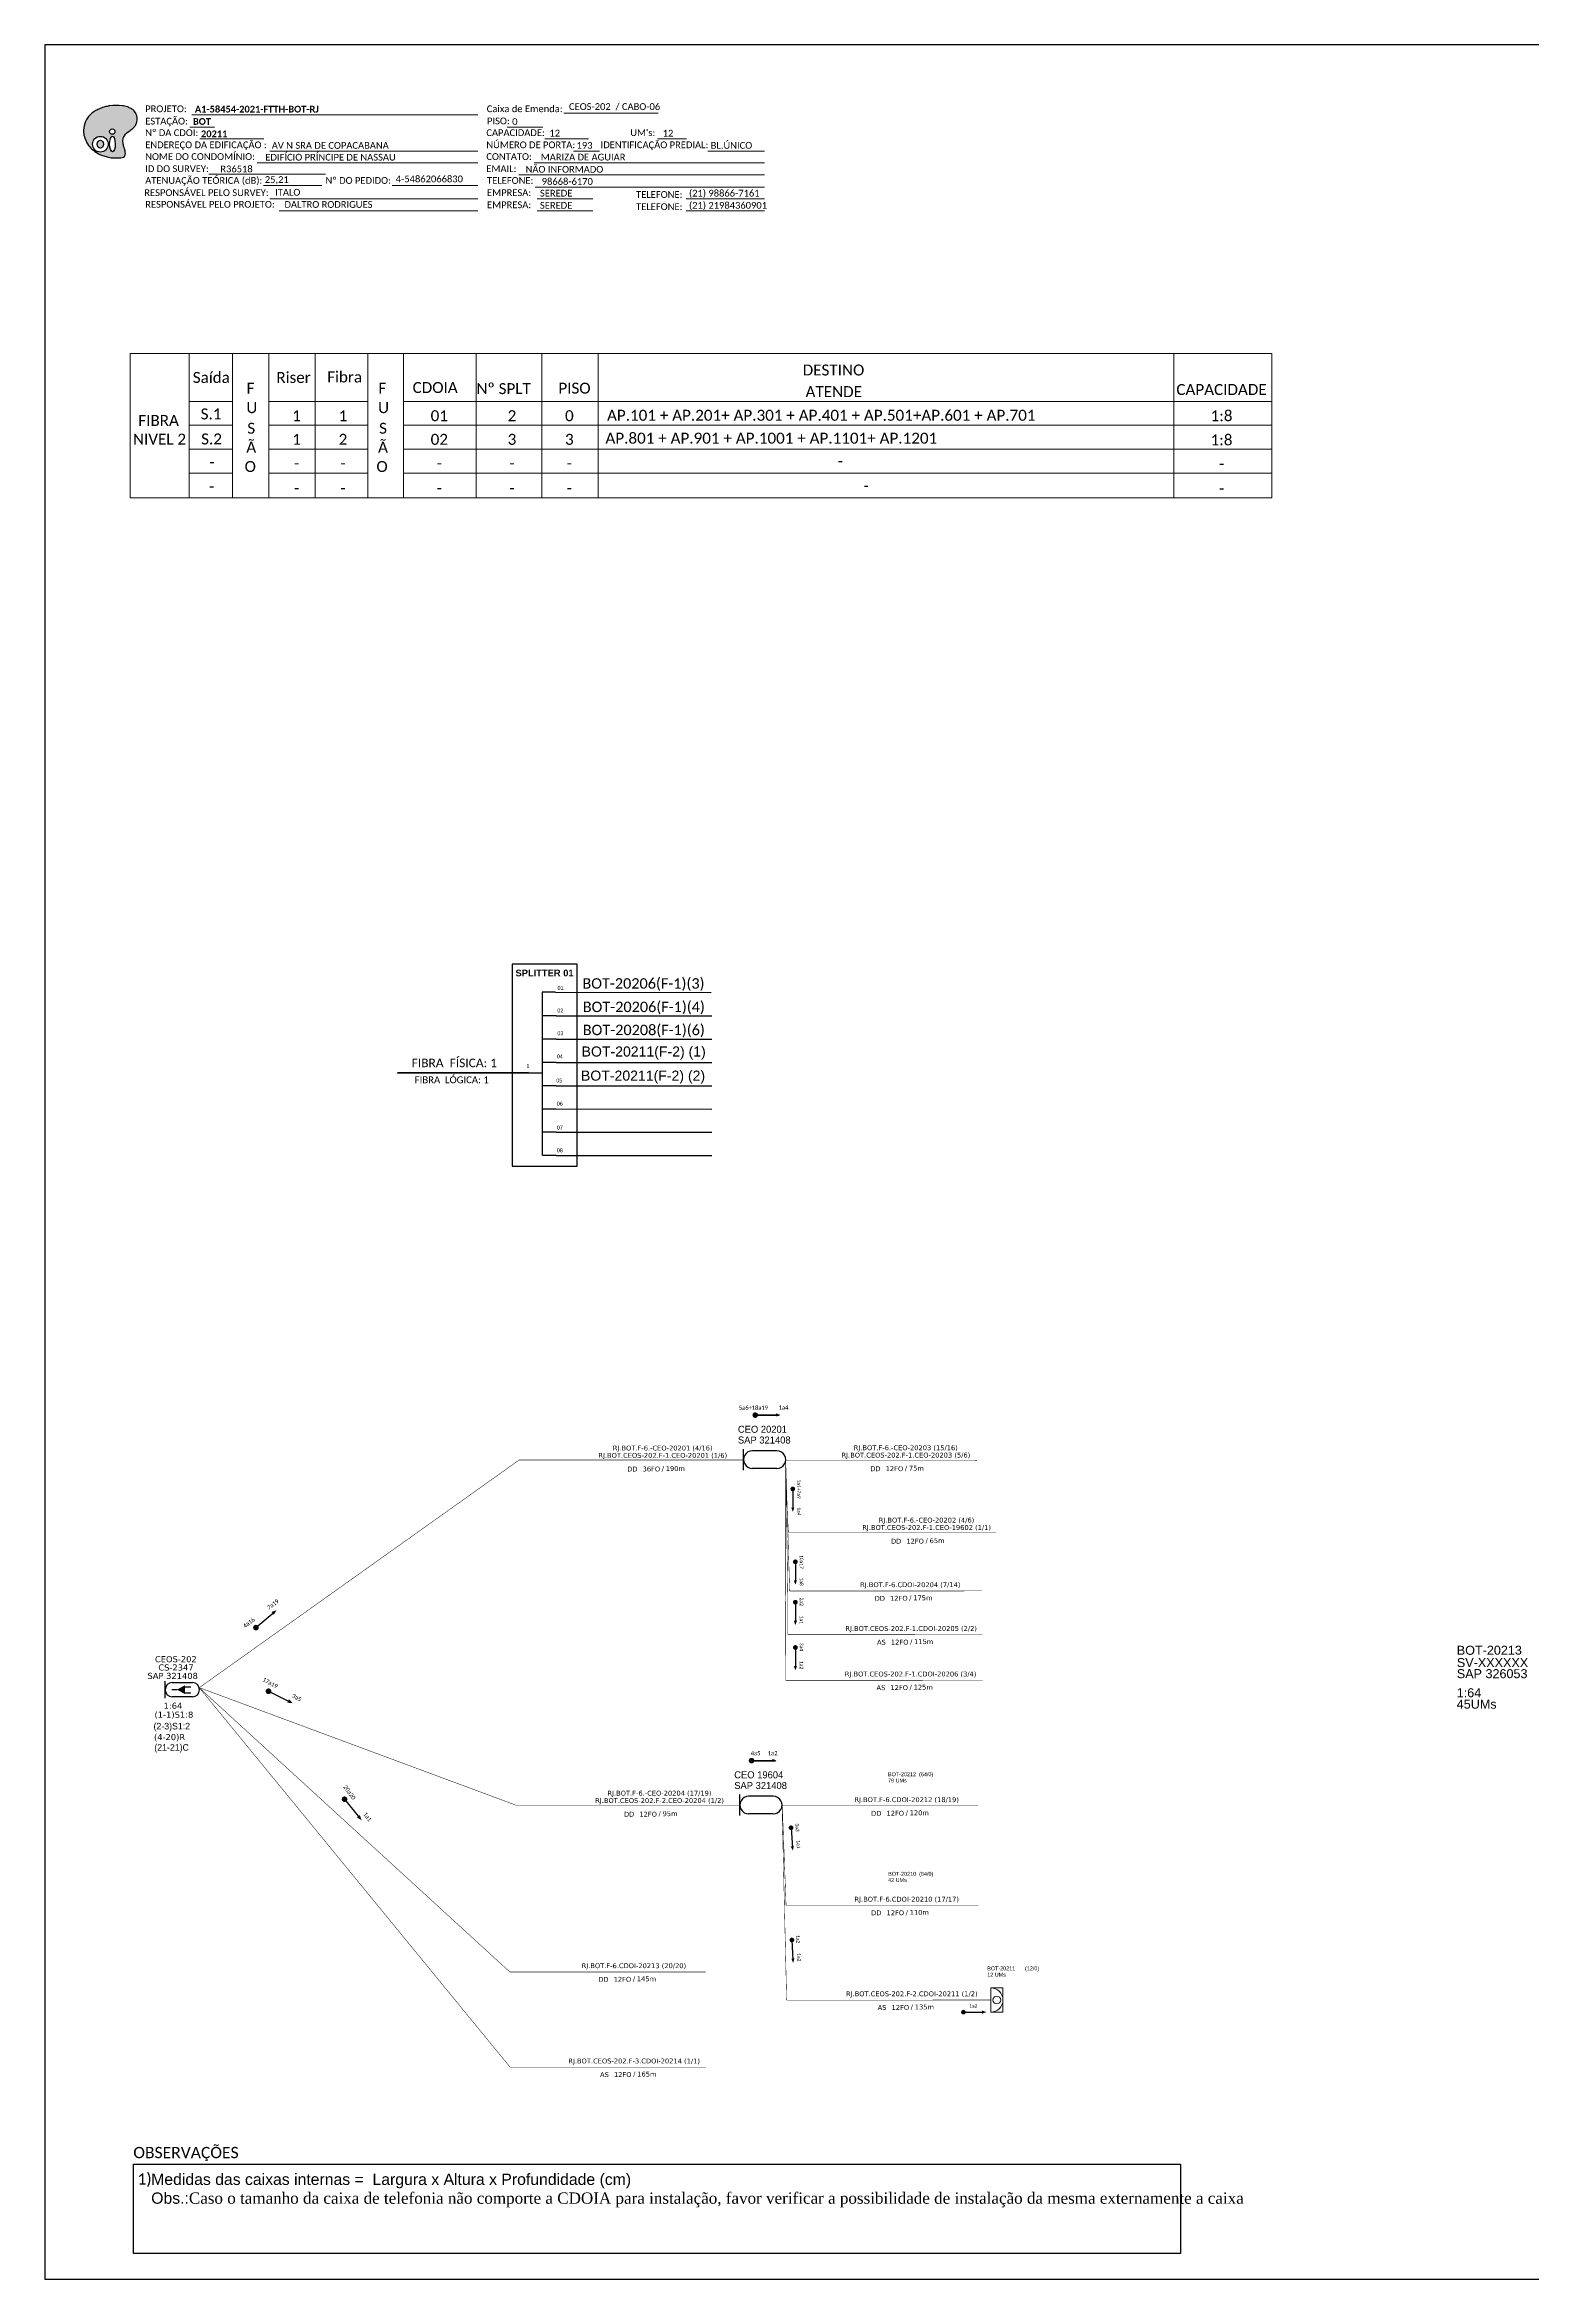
# Model space of a CAD drawing. Header units: metres. Extents: x -1286 to -445, y -500 to 94.
# Drawn here: x -1286 to -891, y -500 to 94 of the extents above; entities that cross this region are included whole.
import ezdxf
from ezdxf.enums import TextEntityAlignment as Align

# ---------------------------------------------------------------- set-up
doc = ezdxf.new("R2010")
doc.units = ezdxf.units.M
for name, color, linetype, lineweight in [('(Notas)', 7, 'Continuous', 0), ("20.0-LEGENDA DOS CDO'S", 1, 'Continuous', 0), ('20.1-CDO_INTERIOR', 1, 'Continuous', 0), ('40.1-ETIQUETAS', 1, 'Continuous', 20), ('_NUMERAÇÃO_', 34, 'Continuous', 0)]:
    doc.layers.add(name, color=color, linetype=linetype, lineweight=lineweight)
for name, color, linetype in [('20.4-CEOS', 1, 'Continuous'), ('CAP a instalar', 1, 'Continuous'), ('SETA', 7, 'Continuous'), ('surveys legendas', 7, 'Continuous'), ('texto', 255, 'Continuous'), ('Txtruas', 150, 'Continuous')]:
    doc.layers.add(name, color=color, linetype=linetype)
doc.styles.add('ARIAL', font='arial.ttf')
doc.styles.add('siredit', font='verdana.ttf')
doc.styles.add('WMF-Calibri0', font='calibri.ttf')
doc.styles.add('WMF-Calibri1', font='calibrib.ttf')

# ---------------------------------------------------------------- blocks, each defined once
blk = doc.blocks.new('OI')
h = blk.add_hatch(color=40)
edge = h.paths.add_edge_path()
edge.add_spline(control_points=[(4.35, -0.67), (3.92, -0.99), (3.26, -1.5), (2.81, -2.59), (2.9, -3.5), (3.06, -4.27), (3.31, -4.85), (3.37, -5.39), (3.4, -5.88), (3.2, -6.4), (2.54, -6.61), (1.65, -6.63), (0.55, -6.67), (-0.56, -6.42), (-1.61, -6.14), (-2.77, -5.61), (-3.92, -4.77), (-4.89, -3.7), (-5.34, -2.65), (-5.6, -1.94), (-5.85, -0.96), (-5.71, 0.47), (-5.1, 2.02), (-4.14, 3.02), (-3.3, 3.61), (-2.37, 4.16), (-1.36, 4.44), (-0.56, 4.7), (0.79, 4.85), (2.24, 4.97), (3.79, 4.57), (4.67, 4.21), (5.44, 3.65), (5.76, 2.99), (6.03, 2.21), (6.01, 1.46), (5.72, 0.64), (5.31, 0.08), (4.88, -0.38), (4.51, -0.55), (4.35, -0.67)], knot_values=[0, 0, 0, 0, 1.60434, 2.417191, 3.427595, 4.282808, 4.776746, 5.304182, 5.888771, 6.258406, 6.858137, 7.79129, 8.986195, 10.124242, 11.187857, 12.242908, 13.953784, 15.414161, 16.515391, 17.349188, 17.675853, 19.552021, 21.515531, 22.568638, 23.63245, 24.621084, 25.782718, 26.745347, 27.142653, 29.870543, 31.004649, 31.921532, 32.709589, 33.801391, 34.042471, 35.192333, 35.971461, 36.628871, 37.254359, 37.836911, 37.836911, 37.836911, 37.836911], degree=3, periodic=0)
h.paths.add_polyline_path([(1.13, -0.87, -1), (-0.04, -0.87, -1)], flags=16)
edge = h.paths.add_edge_path(flags=16)
edge.add_ellipse((0.56, -3.59), major_axis=(-0.02, 1.71), ratio=0.361305, start_angle=0, end_angle=360)
h.paths.add_polyline_path([(-0.36, -3.62, -1), (-3.8, -3.62, -1)], flags=16)
edge = h.paths.add_edge_path(flags=0)
edge.add_ellipse((-2.08, -3.62), major_axis=(0, 0.885), ratio=0.758294, start_angle=0, end_angle=360)
at = {"color": 40}
for centre, radius in [((-2.08, -3.62), 1.72), ((0.54, -0.87), 0.587)]:
    blk.add_circle(centre, radius, dxfattribs=at)
blk.add_ellipse((-2.08, -3.62), major_axis=(0, 0.885), ratio=0.758294, start_param=-3.141592653589792, end_param=3.141592653589792, dxfattribs=at)
blk.add_ellipse((0.56, -3.59), major_axis=(-0.02, 1.71), ratio=0.361305, dxfattribs=at)
at = {"color": 40, "start_tangent": (-0.800898, -0.598801), "end_tangent": (-0.800898, -0.598801)}
blk.add_spline([(4.35, -0.67), (3.2, -1.78), (2.9, -2.54), (2.92, -3.55), (3.12, -4.38), (3.28, -4.85), (3.37, -5.37), (3.35, -5.95), (3.2, -6.29), (2.66, -6.55), (1.73, -6.63), (0.54, -6.62), (-0.58, -6.41), (-1.6, -6.11), (-2.56, -5.67), (-3.95, -4.67), (-4.89, -3.56), (-5.37, -2.56), (-5.64, -1.78), (-5.72, -1.46), (-5.63, 0.42), (-4.84, 2.22), (-4.13, 2.99), (-3.27, 3.62), (-2.4, 4.09), (-1.3, 4.47), (-0.37, 4.72), (0.02, 4.77), (2.75, 4.8), (3.85, 4.53), (4.69, 4.16), (5.31, 3.68), (5.85, 2.73), (5.93, 2.5), (5.94, 1.35), (5.67, 0.62), (5.29, 0.08), (4.84, -0.36), (4.35, -0.67)], degree=3, dxfattribs=at)

msp = doc.modelspace()

# ---------------------------------------------------------------- linework, layer by layer
at = {"layer": '(Notas)', "lineweight": 0}
for p, q in [((-1247.72, -26.27), (-1247.72, 12.1)), ((-1236.19, -26.27), (-1236.19, 12.1)), ((-1226.55, -26.27), (-1226.55, 12.1)), ((-1214.21, -26.27), (-1214.21, 12.1)), ((-1200.18, -26.27), (-1200.18, 12.1)), ((-1190.71, -26.27), (-1190.71, 12.1)), ((-1171.41, -26.27), (-1171.41, 12.1)), ((-1153.93, -26.27), (-1153.93, 12.1)), ((-1139.02, -26.27), (-1139.02, 12.1)), ((-985.98, -26.27), (-985.98, 12.1))]:
    msp.add_line(p, q, dxfattribs=at)
msp.add_lwpolyline([(-959.98, 12.1), (-959.98, -26.27)], dxfattribs=at)
at = {"color": 7, "linetype": 'Continuous'}
for p, q in [((-1153.85, -157.69), (-1153.85, -201.12)), ((-1150.33, -157.69), (-1153.85, -157.69)), ((-1150.15, -163.98), (-1153.67, -163.98)), ((-1150.15, -170.17), (-1153.67, -170.17)), ((-1150.15, -176.39), (-1153.67, -176.39)), ((-1157.5, -179.12), (-1153.86, -179.12)), ((-1150.15, -182.55), (-1153.67, -182.55)), ((-1150.15, -188.72), (-1153.67, -188.72)), ((-1150.15, -194.91), (-1153.67, -194.91)), ((-1150.15, -201.09), (-1153.67, -201.09))]:
    msp.add_line(p, q, dxfattribs=at)
at = {"color": 10, "linetype": 'Continuous'}
for p, q in [((-1150.33, -157.69), (-1108.96, -157.71)), ((-1150.15, -163.98), (-1108.78, -163.99)), ((-1150.15, -170.16), (-1108.78, -170.17)), ((-1150.15, -176.38), (-1108.78, -176.39)), ((-1150.15, -182.54), (-1108.78, -182.55)), ((-1150.15, -188.71), (-1108.78, -188.72)), ((-1150.15, -194.9), (-1108.78, -194.91)), ((-1150.15, -201.09), (-1108.78, -201.1))]:
    msp.add_line(p, q, dxfattribs=at)
at = {"color": 1, "linetype": 'Continuous', "lineweight": 60}
msp.add_line((-1157.5, -179.12), (-1192.28, -179.23), dxfattribs=at)
at = {"color": 0}
for p, q in [((-1262.5, -469.23), (-984.25, -469.23)), ((-1262.5, -492.93), (-1262.5, -469.23)), ((-984.25, -469.23), (-984.25, -492.93)), ((-984.25, -492.93), (-1262.5, -492.93))]:
    msp.add_line(p, q, dxfattribs=at)
msp.add_lwpolyline([(-1286.07, -499.81), (-445.07, -499.81), (-445.07, 94.19), (-1286.07, 94.19)], close=True)
at = {"color": 7, "lineweight": 0}
for points in [[(-1247.47, 72.24), (-1240.92, 72.24)], [(-1246.96, 75.52), (-1170.98, 75.52)], [(-1163.19, 72.28), (-1153.71, 72.28)], [(-1148.15, 76.01), (-1123.01, 76.01)], [(-1244.81, 69.17), (-1227.84, 69.17)], [(-1153.14, 69.17), (-1141.52, 69.17)], [(-1145.56, 65.93), (-1138.61, 65.93)], [(-1123.2, 69.17), (-1115.53, 69.17)], [(-1109.86, 65.93), (-1094.82, 65.93)], [(-1242.49, 59.75), (-1211.44, 59.75)], [(-1229.65, 62.82), (-1170.98, 62.82)], [(-1160.06, 59.58), (-1094.8, 59.58)], [(-1156.02, 62.82), (-1094.8, 62.82)], [(-1227.96, 56.79), (-1212.45, 56.79)], [(-1193.73, 56.79), (-1170.96, 56.79)], [(-1155.78, 56.34), (-1094.8, 56.34)], [(-1226.24, 53.23), (-1170.98, 53.23)], [(-1223.75, 49.99), (-1170.98, 49.99)], [(-1155.17, 53.23), (-1140.37, 53.23)], [(-1155.17, 49.99), (-1140.37, 49.99)], [(-1115.57, 53.23), (-1094.8, 53.23)], [(-1115.57, 49.99), (-1094.8, 49.99)]]:
    msp.add_lwpolyline(points, dxfattribs=at)
at = {"lineweight": 0}
msp.add_lwpolyline([(-1226.24, 65.93), (-1170.98, 65.93)], dxfattribs=at)
at = {"color": 7}
msp.add_lwpolyline([(-1161.82, -203.9), (-1144.54, -203.9), (-1144.54, -150.25), (-1161.82, -150.25)], close=True, dxfattribs=at)
for points, const_width in [([(-1097.25, -269.72, 1), (-1097.25, -270.46, 1)], 0.734), ([(-1087.28, -289.4, 1), (-1087.28, -290.02, 1)], 0.625), ([(-1086.59, -308.77, 1), (-1086.59, -309.39, 1)], 0.625), ([(-1086.59, -319.51, 1), (-1086.59, -320.14, 1)], 0.625), ([(-1230.22, -326.81, 1), (-1229.66, -326.33, 1)], 0.739), ([(-1086.59, -331.54, 1), (-1086.59, -332.17, 1)], 0.625), ([(-1226.93, -343.33, 1), (-1226.26, -343.66, 1)], 0.739), ([(-1098.24, -361.56, 1), (-1098.24, -362.3, 1)], 0.734), ([(-1206.63, -371.91, 1), (-1206.17, -372.48, 1)], 0.739), ([(-1087.76, -379.47, 1), (-1087.72, -380.09, 1)], 0.625), ([(-1087.54, -409.3, 1), (-1087.5, -409.92, 1)], 0.625), ([(-1042.24, -428.79, 1), (-1041.62, -428.79, 1)], 0.625)]:
    msp.add_lwpolyline(points, format="xyb", close=True, dxfattribs=dict(at, const_width=const_width))
at = {"layer": '20.1-CDO_INTERIOR', "color": 1, "lineweight": 18}
msp.add_lwpolyline([(-1031.45, -428.8), (-1031.45, -422.34), (-1034.67, -422.34), (-1034.67, -428.8)], close=True, dxfattribs=at)
msp.add_circle((-1033.06, -425.57), 1.03, dxfattribs=at)
msp.add_arc((-1034.67, -425.57), 3.23, 270, 90, dxfattribs=at)
at = {"layer": '20.4-CEOS', "color": 7}
for p, q in [((-1252.16, -341.16), (-1246.82, -341.16)), ((-1246.82, -344.97), (-1252.16, -344.97))]:
    msp.add_line(p, q, dxfattribs=at)
for points in [[(-1254.07, -345.36), (-1254.07, -340.77)], [(-1250.97, -343.07), (-1252.25, -343.07)], [(-1248.86, -342.31), (-1247.24, -342.31)], [(-1248.86, -343.9), (-1247.24, -343.9)]]:
    msp.add_lwpolyline(points, dxfattribs=at)
msp.add_lwpolyline([(-1250.97, -343.07, 0, 2.35, 0), (-1248.76, -343.07, 2.35, 2.35, 0)], format="xyseb", dxfattribs=at)
for centre, start, end in [((-1252.16, -343.07), 90, 270), ((-1246.82, -343.07), 270, 90)]:
    msp.add_arc(centre, 1.9, start, end, dxfattribs=at)
at = {"layer": '_NUMERAÇÃO_', "color": 0, "lineweight": 0}
for p, q in [((-959.98, 12.1), (-1263.35, 12.1)), ((-1263.35, 12.1), (-1263.35, -26.27)), ((-1236.19, -0.62), (-1247.72, -0.62)), ((-1200.18, -0.62), (-1226.55, -0.62)), ((-959.98, -0.62), (-1190.71, -0.62)), ((-1236.19, -6.95), (-1247.72, -6.95)), ((-1200.18, -6.95), (-1226.55, -6.95)), ((-959.98, -6.95), (-1190.71, -6.95)), ((-1236.19, -13.36), (-1247.72, -13.36)), ((-1200.18, -13.36), (-1226.55, -13.36)), ((-959.98, -13.36), (-1190.71, -13.36)), ((-1236.19, -19.69), (-1247.72, -19.69)), ((-1200.18, -19.69), (-1226.55, -19.69)), ((-959.98, -19.69), (-1190.71, -19.69)), ((-959.98, -26.27), (-1263.35, -26.27))]:
    msp.add_line(p, q, dxfattribs=at)
at = {"layer": 'CAP a instalar', "color": 7, "ltscale": 5, "const_width": 0.125}
for points in [[(-1160.01, -282.03), (-1244.93, -342.49)], [(-1160.01, -282.03), (-1137.74, -282.03)], [(-1137.74, -282.03), (-1100.35, -282.03)], [(-1089.16, -282.07), (-1089.24, -286.33)], [(-1089.16, -282.07), (-1089.19, -319.13)], [(-1089.16, -282.07), (-1039.23, -282.08)], [(-1089.16, -282.07), (-1088.11, -316.85)], [(-1089.16, -282.07), (-1088.61, -317.93)], [(-1044.84, -282.08), (-1038.35, -282.09)], [(-1089.24, -286.33), (-1088.45, -301.18), (-1033.25, -301.18)], [(-1089.19, -319.13), (-1089.16, -330.08)], [(-1088.61, -317.93), (-1088.58, -328.46)], [(-1088.11, -316.85), (-1037, -316.82)], [(-1089.16, -330.08), (-1089.14, -340.59)], [(-1088.58, -328.46), (-1036.78, -328.47)], [(-1244.93, -342.61), (-1162.47, -418.11)], [(-1244.93, -342.61), (-1162.39, -443.43)], [(-1244.91, -342.56), (-1160.85, -373.77)], [(-1089.14, -340.59), (-1036.78, -340.56)], [(-1160.85, -373.77), (-1138.59, -373.77)], [(-1138.59, -373.77), (-1101.2, -373.77)], [(-1090.06, -374.18), (-1089.06, -400.45)], [(-1089.98, -373.97), (-1037.96, -373.96)], [(-1089.06, -400.45), (-1037.94, -400.42)], [(-1162.47, -418.11), (-1110.45, -418.1)], [(-1162.39, -443.43), (-1110.37, -443.42)]]:
    msp.add_lwpolyline(points, dxfattribs=at)
at = {"layer": 'CAP a instalar', "color": 1, "ltscale": 5, "const_width": 0.125}
for points in [[(-1090.13, -374.14), (-1088.91, -425.6)], [(-1088.91, -425.6), (-1034.67, -425.57)]]:
    msp.add_lwpolyline(points, dxfattribs=at)
at = {"layer": 'SETA', "color": 7}
for points in [[(-1097.22, -270.13), (-1090.87, -270.13)], [(-1090.87, -270.13), (-1097.22, -270.13)], [(-1087.28, -289.71), (-1087.28, -295.08)], [(-1086.59, -309.08), (-1086.59, -314.45)], [(-1086.59, -319.83), (-1086.59, -325.2)], [(-1229.94, -326.57), (-1225.09, -322.47)], [(-1086.59, -331.86), (-1086.59, -337.23)], [(-1226.59, -343.5), (-1220.9, -346.3)], [(-1098.21, -361.97), (-1091.86, -361.97)], [(-1091.86, -361.97), (-1098.21, -361.97)], [(-1206.4, -372.2), (-1202.4, -377.13)], [(-1087.74, -379.78), (-1087.37, -385.14)], [(-1087.52, -409.61), (-1087.23, -414.97)], [(-1041.93, -428.79), (-1036.56, -428.79)]]:
    msp.add_lwpolyline(points, dxfattribs=at)
for points in [[(-1096.72, -269.62), (-1098.07, -270.12), (-1096.72, -270.61)], [(-1091.76, -269.62), (-1090.62, -270.04), (-1091.76, -270.46)], [(-1086.85, -294.65), (-1087.27, -295.8), (-1087.69, -294.65)], [(-1086.17, -314.02), (-1086.58, -315.17), (-1087, -314.02)], [(-1225.8, -322.42), (-1224.45, -321.92), (-1225.17, -323.17)], [(-1086.17, -324.77), (-1086.58, -325.91), (-1087, -324.77)], [(-1086.17, -336.8), (-1086.58, -337.94), (-1087, -336.8)], [(-1221.13, -345.63), (-1220.14, -346.67), (-1221.57, -346.51)], [(-1097.7, -361.47), (-1099.06, -361.96), (-1097.7, -362.45)], [(-1092.75, -361.46), (-1091.6, -361.88), (-1092.75, -362.3)], [(-1202.33, -376.42), (-1201.86, -377.78), (-1203.1, -377.04)], [(-1086.97, -384.68), (-1087.31, -385.85), (-1087.8, -384.74)], [(-1086.83, -414.52), (-1087.19, -415.69), (-1087.66, -414.56)], [(-1036.99, -428.37), (-1035.84, -428.78), (-1036.99, -429.2)]]:
    msp.add_solid(points, dxfattribs=at)
at = {"layer": 'Txtruas', "color": 7}
msp.add_line((-1091.48, -279.58), (-1098.02, -279.58), dxfattribs=at)
at = {"layer": 'Txtruas', "color": 5}
msp.add_line((-1092.47, -371.42), (-1099.01, -371.42), dxfattribs=at)
at = {"layer": 'Txtruas', "color": 7}
for points in [[(-1100.36, -284.72), (-1100.35, -279.1)], [(-1091.49, -284.24), (-1098.03, -284.24)]]:
    msp.add_lwpolyline(points, dxfattribs=at)
at = {"layer": 'Txtruas', "color": 5}
for points in [[(-1101.35, -376.56), (-1101.34, -370.94)], [(-1092.47, -376.09), (-1099.01, -376.09)]]:
    msp.add_lwpolyline(points, dxfattribs=at)
at = {"layer": 'Txtruas', "color": 7}
for centre, start, end in [((-1098.02, -281.91), 89.92108, 269.92248), ((-1091.48, -281.91), 269.92108, 89.92248)]:
    msp.add_arc(centre, 2.33, start, end, dxfattribs=at)
at = {"layer": 'Txtruas', "color": 5}
for centre, start, end in [((-1099.01, -373.75), 89.92108, 269.92248), ((-1092.47, -373.75), 269.92108, 89.92248)]:
    msp.add_arc(centre, 2.33, start, end, dxfattribs=at)

# ---------------------------------------------------------------- block references
at = {"color": 7, "xscale": 1.213923925163967, "yscale": 1.213923925163967, "zscale": 1.213923925163967, "rotation": 0.1532896023949059}
msp.add_blockref('OI', (-1268.76, 72.14), dxfattribs=at)

# ---------------------------------------------------------------- texts
at = {"color": 7, "lineweight": 0, "style": 'WMF-Calibri0'}
for s, height, p in [('PROJETO:', 1.793, (-1259.36, 76.26)), ('Caixa de Emenda:', 1.7927, (-1168.6, 76.26)), ('ESTAÇÃO:', 1.793, (-1259.36, 72.98)), ('Nº DA CDOI:', 1.7927, (-1259.36, 69.91)), ('CAPACIDADE:', 1.7927, (-1168.71, 69.91)), ('PISO:', 1.793, (-1168.53, 73.03)), ("UM's:", 1.793, (-1130.47, 69.91)), ('ENDEREÇO DA EDIFICAÇÃO :', 1.7927, (-1259.36, 66.68)), ('NOME DO CONDOMÍNIO:', 1.7927, (-1259.36, 63.56)), ('CONTATO:', 1.793, (-1168.71, 63.56)), ('NÚMERO DE PORTA:', 1.7927, (-1168.71, 66.68)), ('IDENTIFICAÇÃO PREDIAL:', 1.7927, (-1138.34, 66.68)), ('ATENUAÇÃO TEÓRICA (dB):', 1.7927, (-1259.36, 57.21)), ('ID DO SURVEY:', 1.7927, (-1259.36, 60.33)), ('EMAIL:', 1.793, (-1168.71, 60.33)), ('RESPONSÁVEL PELO SURVEY:', 1.7927, (-1259.6, 53.98)), ('Nº DO PEDIDO:', 1.7927, (-1211.44, 57.21)), ('TELEFONE:', 1.793, (-1168.53, 57.21)), ('EMPRESA:', 1.793, (-1168.53, 53.98)), ('TELEFONE:', 1.793, (-1128.93, 53.47)), ('RESPONSÁVEL PELO PROJETO:', 1.7927, (-1259.36, 50.87)), ('EMPRESA:', 1.793, (-1168.53, 50.74)), ('TELEFONE:', 1.793, (-1128.93, 50.24))]:
    msp.add_text(s, height=height, dxfattribs=at).set_placement(p)
at = {"color": 7}
for s, height, style, p in [('A1-58454-2021-FTTH-BOT-RJ', 1.7927, 'WMF-Calibri1', (-1246.16, 76.17)), ('CEOS-202  / CABO-06', 1.7927, 'WMF-Calibri0', (-1146.75, 76.85)), ('BOT', 1.793, 'WMF-Calibri1', (-1246.68, 72.89)), ('0', 1.79, 'WMF-Calibri0', (-1161.84, 72.88)), ('12', 1.793, 'WMF-Calibri0', (-1151.96, 69.79)), ('12', 1.793, 'WMF-Calibri0', (-1121.85, 69.77)), ('EDIFÍCIO PRÍNCIPE DE NASSAU', 1.7927, 'WMF-Calibri0', (-1227.45, 63.39)), ('AV N SRA DE COPACABANA', 1.7927, 'WMF-Calibri0', (-1225.73, 66.52)), ('193', 1.793, 'WMF-Calibri0', (-1144.74, 66.53)), ('BL.ÚNICO', 1.793, 'WMF-Calibri0', (-1109.1, 66.53)), ('R36518', 1.793, 'WMF-Calibri0', (-1239.4, 60.28)), ('4-54862066830', 1.7927, 'WMF-Calibri0', (-1192.78, 57.62)), ('NÃO INFORMADO', 1.7927, 'WMF-Calibri0', (-1158.28, 60.18)), ('MARIZA DE AGUIAR', 1.7927, 'WMF-Calibri0', (-1154.25, 63.42)), ('25,21', 1.793, 'WMF-Calibri0', (-1227.58, 57.45)), ('ITALO', 1.793, 'WMF-Calibri0', (-1224.84, 54.07)), ('SEREDE', 1.793, 'WMF-Calibri0', (-1154.47, 53.83)), ('98668-6170', 1.793, 'WMF-Calibri0', (-1154, 56.94)), ('(21) 98866-7161', 1.7927, 'WMF-Calibri0', (-1114.86, 53.83)), ('DALTRO RODRIGUES', 1.7927, 'WMF-Calibri0', (-1222.35, 50.83)), ('SEREDE', 1.793, 'WMF-Calibri0', (-1154.47, 50.59)), ('(21) 21984360901', 1.7927, 'WMF-Calibri0', (-1114.86, 50.59))]:
    msp.add_text(s, height=height, dxfattribs=dict(at, style=style)).set_placement(p)
at = {"color": 7, "style": 'WMF-Calibri1'}
msp.add_text('20211', height=1.793, dxfattribs=at).set_placement((-1241.03, 69.6), align=Align.CENTER)
at = {"color": 7, "linetype": 'Continuous', "lineweight": 0, "style": 'WMF-Calibri0'}
for s, height, p in [('Saída', 2.911, (-1241.79, 5.74)), ('Riser', 2.911, (-1219.95, 5.74)), ('Fibra', 2.911, (-1206.37, 5.87)), ('DESTINO', 2.911, (-1076.46, 7.72)), ('F', 2.91, (-1231.36, 2.87)), ('F', 2.91, (-1196.35, 2.87)), ('CDOIA', 2.911, (-1182.31, 3.06)), ('Nº SPLT', 2.911, (-1164.11, 2.77)), ('PISO', 2.911, (-1145.29, 2.9)), ('ATENDE', 2.911, (-1076.39, 1.97)), ('CAPACIDADE', 2.911, (-973.35, 2.53)), ('FIBRA ', 2.911, (-1255.29, -5.68)), ('S.1', 2.911, (-1241.86, -3.95)), ('S.1', 2.911, (-1241.86, -3.96)), ('U', 2.91, (-1231.03, -2.28)), ('1', 2.91, (-1219.14, -4.43)), ('1', 2.91, (-1206.8, -4.43)), ('U', 2.91, (-1196.02, -2.28)), ('01', 2.911, (-1181.21, -4.43)), ('2', 2.91, (-1161.9, -4.43)), ('0', 2.91, (-1146.65, -4.43)), ('AP.101 + AP.201+ AP.301 + AP.401 + AP.501+AP.601 + AP.701', 2.9106, (-1079.71, -4.31)), ('1:8', 2.911, (-973.35, -4.43)), ('NIVEL 2', 2.911, (-1255.56, -10.65)), ('S.2', 2.911, (-1241.73, -10.6)), ('S.2', 2.911, (-1241.73, -10.61)), ('Ã', 2.91, (-1231.19, -12.78)), ('S', 2.91, (-1231.18, -7.76)), ('1', 2.91, (-1219.14, -10.71)), ('2', 2.91, (-1206.8, -10.71)), ('Ã', 2.91, (-1196.18, -12.78)), ('S', 2.91, (-1196.17, -7.76)), ('02', 2.911, (-1181.21, -10.71)), ('3', 2.91, (-1161.9, -10.71)), ('3', 2.91, (-1146.65, -10.71)), ('AP.801 + AP.901 + AP.1001 + AP.1101+ AP.1201', 2.9106, (-1092.98, -10.4)), ('1:8', 2.911, (-973.35, -10.85)), ('-', 2.91, (-1241.6, -16.76)), ('O', 2.91, (-1231.44, -17.93)), ('-', 2.91, (-1219.14, -17.04)), ('-', 2.91, (-1206.8, -17.04)), ('O', 2.91, (-1196.43, -17.93)), ('-', 2.91, (-1181.21, -17.04)), ('-', 2.91, (-1161.9, -17.04)), ('-', 2.91, (-1146.65, -17.04)), ('-', 2.91, (-1074.65, -16.48)), ('-', 2.91, (-973.35, -17.18)), ('-', 2.91, (-1241.66, -23.18)), ('-', 2.91, (-1219.14, -23.62)), ('-', 2.91, (-1206.8, -23.62)), ('-', 2.91, (-1181.21, -23.62)), ('-', 2.91, (-1161.9, -23.62)), ('-', 2.91, (-1146.65, -23.62)), ('-', 2.91, (-1067.78, -23.05)), ('-', 2.91, (-973.35, -23.75))]:
    msp.add_text(s, height=height, dxfattribs=at).set_placement(p, align=Align.MIDDLE_CENTER)
at = {"style": 'WMF-Calibri0'}
msp.add_text('OBSERVAÇÕES', height=3, dxfattribs=at).set_placement((-1262.52, -467.61))
at = {"attachment_point": 5}
for s, insert, char_height, width in [('\\C10;\\fArial|b1|i0|c0|p34;\\H1x;SPLITTER 01', (-1153.25, -152.58), 1.7753, 17.28), ('\\C7;\\fCalibri|b0|i0|c0|p34;BOT-20206(F-1)(3) ', (-1126.96, -155.64), 2.766, 41.8176), ('\\C7;\\fArial|b0|i0|;\\H1.0273588255048;01 ', (-1148.99, -156.55), 1.7753, 3.5602), ('\\C7;\\fCalibri|b0|i0|c0|p34;BOT-20206(F-1)(4)', (-1126.87, -161.87), 2.766, 41.8176), ('\\C7;\\fArial|b0|i0|;\\H1.0273588255048;02 ', (-1149.04, -162.55), 1.7753, 3.7582), ('\\C7;\\fCalibri|b0|i0|c0|p34;BOT-20208(F-1)(6)', (-1126.87, -168), 2.766, 41.8176), ('\\C7;\\fArial|b0|i0|;\\H1.0273588255048;03 ', (-1149.04, -168.6), 1.7753, 3.456), ('\\C7;\\fCalibri|b0|i0|c0|p34;FIBRA  FÍSICA: 1', (-1177.21, -176.47), 2.2859, 34.56), ('\\C7;\\fArial|b0|i0|;\\H1.0273588255048;1', (-1157.66, -177.3), 1.7753, 1.7584), ('\\C7;\\fArial|b0|i0|;\\H1.0273588255048;04 ', (-1149.19, -174.74), 1.7753, 3.7582), ('\\pt31.09055;{\\fCalibri|b0|i0|c0|p34;\\C7;FIBRA  LÓGICA: 1}', (-1177.9, -180.97), 1.8289, 34.56), ('\\C7;\\fArial|b0|i0|;\\H1.0273588255048;05 ', (-1149.32, -181.16), 1.7753, 4.6222), ('\\C7;\\fArial|b0|i0|;\\H1.0273588255048;06 ', (-1149.19, -187.3), 1.7753, 3.7582), ('\\C7;\\fArial|b0|i0|;\\H1.0273588255048;07 ', (-1149.19, -193.66), 1.7753, 3.7582), ('\\C7;\\fArial|b0|i0|;\\H1.0273588255048;08 ', (-1149.19, -199.71), 1.7753, 3.7582)]:
    msp.add_mtext(s, dxfattribs=dict(at, insert=insert, char_height=char_height, width=width))
at = {"color": 7, "char_height": 0.9375, "width": 15.8492, "attachment_point": 5}
for s, insert, rotation in [('\\C7;\\fCalibri|b0|i0|c0|p34;1a1+7a9       1a4', (-1085.64, -291.99), 270.01323), ('\\C7;\\fCalibri|b0|i0|c0|p34;10a17       1a8', (-1084.95, -311.36), 270.01323), ('\\C7;\\fCalibri|b0|i0|c0|p34;2a2        1a1', (-1084.95, -322.11), 270.01323), ('\\C7;\\fCalibri|b0|i0|c0|p34;3a4        1a2', (-1084.95, -334.14), 270.01323), ('\\C7;\\fCalibri|b0|i0|c0|p34;3a3       1a1', (-1085.94, -381.95), 273.94801), ('\\C7;\\fCalibri|b0|i0|c0|p34;1a2        1a2', (-1085.76, -411.8), 273.06612)]:
    msp.add_mtext(s, dxfattribs=dict(at, insert=insert, rotation=rotation))
at = {"color": 7, "insert": (-1039.65, -427.15), "char_height": 0.9375, "width": 15.8492, "attachment_point": 5}
msp.add_mtext('\\C7;\\fCalibri|b0|i0|c0|p34;  1a2', dxfattribs=at)
at = {"char_height": 3, "width": 277.1819, "attachment_point": 1}
for s, insert, style in [('1)', (-1261.44, -471.63), 'WMF-Calibri0'), ('Medidas das caixas internas =  Largura x Altura x Profundidade (cm)\\PObs.:{\\fTimes New Roman|b0|i0|c0|p16;Caso o tamanho da caixa de telefonia não comporte a CDOIA para instalação, favor verificar a possibilidade de instalação da mesma externamente a caixa}', (-1257.77, -471.72), 'ARIAL')]:
    msp.add_mtext(s, dxfattribs=dict(at, insert=insert, style=style))
at = {"layer": "20.0-LEGENDA DOS CDO'S", "color": 7, "style": 'ARIAL'}
for s, rotation, p in [('BOT-20213', 0.11799, (-910.83, -333.8)), ('SAP 326053', 359.97241, (-910.83, -340.01)), ('SV-XXXXXX', 359.97241, (-910.82, -337.06)), ('1:64', 359.97241, (-910.85, -345.08)), ('45UMs', 359.97241, (-910.85, -348.11))]:
    msp.add_text(s, height=2.394, rotation=rotation, dxfattribs=at).set_placement(p)
at = {"layer": "20.0-LEGENDA DOS CDO'S", "color": 7, "linetype": 'Continuous', "style": 'ARIAL'}
for s, p in [('79 UMs', (-1061.97, -367.73)), ('BOT-20212', (-1061.97, -366.07)), ('BOT-20210', (-1061.95, -392.53)), ('42 UMs', (-1061.95, -394.19))]:
    msp.add_text(s, height=1.033, dxfattribs=at).set_placement(p)
for p in [(-1051.84, -366.07), (-1051.82, -392.53)]:
    msp.add_text('(64/0)', height=1.033, dxfattribs=at).set_placement(p, align=Align.CENTER)
at = {"layer": "20.0-LEGENDA DOS CDO'S", "color": 1, "linetype": 'Continuous', "style": 'ARIAL'}
for s, p in [('12 UMs', (-1035.62, -419.34)), ('BOT-20211', (-1035.62, -417.68))]:
    msp.add_text(s, height=1.033, dxfattribs=at).set_placement(p)
msp.add_text('         (12/0)', height=1.0333, dxfattribs=at).set_placement((-1025.49, -417.68), align=Align.CENTER)
at = {"layer": '20.4-CEOS', "color": 7, "linetype": 'Continuous', "style": 'siredit'}
for s, p in [('SAP 321408', (-1252.06, -338.6)), ('CEOS-202', (-1251.22, -334.16)), ('CS-2347', (-1251.19, -336.36)), ('(1-1)S1:8', (-1251.73, -348.9)), ('1:64', (-1251.98, -346.55)), ('(4-20)R', (-1252.89, -354.87))]:
    msp.add_text(s, height=1.612, dxfattribs=at).set_placement(p, align=Align.TOP_CENTER)
at = {"layer": '40.1-ETIQUETAS', "color": 7, "linetype": 'Continuous', "style": 'siredit'}
for s, p in [('RJ.BOT.F-6.-CEO-20201 (4/16)', (-1121.86, -278.84)), ('RJ.BOT.F-6.-CEO-20203 (15/16)', (-1057.26, -278.76)), ('RJ.BOT.CEOS-202.F-1.CEO-20201 (1/6)', (-1121.83, -280.79)), ('RJ.BOT.CEOS-202.F-1.CEO-20203 (5/6)', (-1057.23, -280.72)), ('RJ.BOT.CEOS-202.F-1.CEO-19602 (1/1)', (-1051.72, -299.96)), ('RJ.BOT.F-6.-CEO-20202 (4/6)', (-1051.75, -298)), ('RJ.BOT.F-6.CDOI-20204 (7/14)', (-1056.06, -315.17)), ('RJ.BOT.CEOS-202.F-1.CDOI-20205 (2/2)', (-1055.84, -326.81)), ('RJ.BOT.CEOS-202.F-1.CDOI-20206 (3/4)', (-1055.97, -338.91)), ('RJ.BOT.CEOS-202.F-2.CEO-20204 (1/2)', (-1122.68, -372.54)), ('RJ.BOT.F-6.-CEO-20204 (17/19)', (-1122.71, -370.58)), ('RJ.BOT.F-6.CDOI-20212 (18/19)', (-1057.02, -372.31)), ('RJ.BOT.F-6.CDOI-20210 (17/17)', (-1057, -398.77)), ('RJ.BOT.F-6.CDOI-20213 (20/20)', (-1129.51, -416.45)), ('RJ.BOT.CEOS-202.F-3.CDOI-20214 (1/1)', (-1129.43, -441.77))]:
    msp.add_text(s, height=1.2923, dxfattribs=at).set_placement(p, align=Align.MIDDLE_CENTER)
for s, p in [('DD', (-1128.55, -284.43)), ('36FO', (-1122.53, -284.41)), ('DD', (-1063.95, -284.35)), ('12FO', (-1057.93, -284.33)), ('12FO', (-1052.43, -303.58)), ('DD', (-1058.44, -303.6)), ('DD', (-1062.78, -318.8)), ('12FO', (-1056.76, -318.78)), ('AS', (-1062.56, -330.45)), ('12FO', (-1056.54, -330.43)), ('AS', (-1062.69, -342.54)), ('12FO', (-1056.67, -342.52)), ('DD', (-1129.39, -376.18)), ('12FO', (-1123.38, -376.16)), ('DD', (-1063.74, -375.94)), ('12FO', (-1057.72, -375.92)), ('DD', (-1063.72, -402.4)), ('12FO', (-1057.7, -402.38)), ('DD', (-1136.23, -420.08)), ('12FO', (-1130.21, -420.06)), ('AS', (-1136.15, -445.4)), ('12FO', (-1130.13, -445.38))]:
    msp.add_text(s, height=1.292, dxfattribs=at).set_placement(p, align=Align.MIDDLE_RIGHT)
at = {"layer": '40.1-ETIQUETAS', "color": 7, "style": 'siredit'}
for p in [(-1121.52, -284.29), (-1056.91, -284.21), (-1051.41, -303.46), (-1055.74, -318.66), (-1055.52, -330.31), (-1055.65, -342.41), (-1122.36, -376.04), (-1056.7, -375.81), (-1056.69, -402.26), (-1129.19, -419.94), (-1129.11, -445.26)]:
    msp.add_text('/', height=1.29, dxfattribs=at).set_placement(p, align=Align.MIDDLE_RIGHT)
at = {"layer": '40.1-ETIQUETAS', "color": 7, "linetype": 'Continuous', "style": 'siredit'}
for s, p in [('190m', (-1121.03, -284.29)), ('75m', (-1056.43, -284.21)), ('65m', (-1050.92, -303.46)), ('175m', (-1055.26, -318.66)), ('115m', (-1055.04, -330.31)), ('125m', (-1055.17, -342.41)), ('95m', (-1121.88, -376.04)), ('120m', (-1056.22, -375.81)), ('110m', (-1056.2, -402.26)), ('145m', (-1128.71, -419.94)), ('165m', (-1128.63, -445.26))]:
    msp.add_text(s, height=1.292, dxfattribs=at).set_placement(p, align=Align.MIDDLE_LEFT)
at = {"layer": '40.1-ETIQUETAS', "color": 1, "linetype": 'Continuous', "style": 'siredit'}
msp.add_text('RJ.BOT.CEOS-202.F-2.CDOI-20211 (1/2)', height=1.2923, dxfattribs=at).set_placement((-1055.66, -423.92), align=Align.MIDDLE_CENTER)
for s, p in [('AS', (-1062.38, -427.55)), ('12FO', (-1056.36, -427.53))]:
    msp.add_text(s, height=1.292, dxfattribs=at).set_placement(p, align=Align.MIDDLE_RIGHT)
at = {"layer": '40.1-ETIQUETAS', "color": 1, "style": 'siredit'}
msp.add_text('/', height=1.29, dxfattribs=at).set_placement((-1055.35, -427.41), align=Align.MIDDLE_RIGHT)
at = {"layer": '40.1-ETIQUETAS', "color": 1, "linetype": 'Continuous', "style": 'siredit'}
msp.add_text('135m', height=1.292, dxfattribs=at).set_placement((-1054.86, -427.41), align=Align.MIDDLE_LEFT)
at = {"layer": 'surveys legendas', "color": 7}
for s, p in [('CEO 20201', (-1101.86, -274.78)), ('SAP 321408', (-1101.86, -277.64))]:
    msp.add_text(s, height=1.865, dxfattribs=at).set_placement(p)
at = {"layer": 'surveys legendas', "color": 5}
for s, p in [('SAP 321408', (-1102.84, -369.48)), ('CEO 19604', (-1102.84, -366.63))]:
    msp.add_text(s, height=1.865, dxfattribs=at).set_placement(p)
at = {"layer": 'texto', "color": 1, "style": 'ARIAL'}
for s, p in [('BOT-20211(F-2) (1)', (-1143.4, -174.77)), ('BOT-20211(F-2) (2)', (-1143.57, -181.18))]:
    msp.add_text(s, height=2.6734, dxfattribs=at).set_placement(p)
at = {"layer": 'texto', "color": 7, "attachment_point": 5}
for s, insert, char_height, width in [('\\C7;\\fCalibri|b0|i0|c0|p34;5a6+18a19', (-1097.74, -268.13), 1.108, 18.7309), ('{\\fCalibri|b0|i0|c0|p34;\\C7;1a4}', (-1089.75, -268.08), 1.108, 18.7309), ('(2-3)S1:2', (-1252.29, -353.03), 1.742, 10.3795), ('(21-21)C', (-1252.35, -358.68), 1.742, 10.3795), ('\\C7;\\fCalibri|b0|i0|c0|p34;4a5     1a2', (-1094.9, -359.97), 1.108, 18.7309)]:
    msp.add_mtext(s, dxfattribs=dict(at, insert=insert, char_height=char_height, width=width))
at = {"layer": 'texto', "color": 7, "char_height": 1.108, "width": 18.7309, "attachment_point": 5}
for s, insert, rotation in [('\\C7;\\fCalibri|b0|i0|c0|p34;7a19', (-1225.42, -320.37), 37.22279), ('\\C7;\\fCalibri|b0|i0|c0|p34;4a16', (-1231.8, -325.29), 37.22279), ('\\C7;\\fCalibri|b0|i0|c0|p34;17a19', (-1226.16, -341.28), 330.70091), ('\\C7;\\fCalibri|b0|i0|c0|p34;3a5', (-1219.1, -345.17), 330.70091), ('\\C7;\\fCalibri|b0|i0|c0|p34;20a20', (-1205.08, -370.36), 305.99279), ('\\C7;\\fCalibri|b0|i0|c0|p34;1a1', (-1200.29, -376.85), 305.99279)]:
    msp.add_mtext(s, dxfattribs=dict(at, insert=insert, rotation=rotation))

doc.saveas('drawing.dxf')
